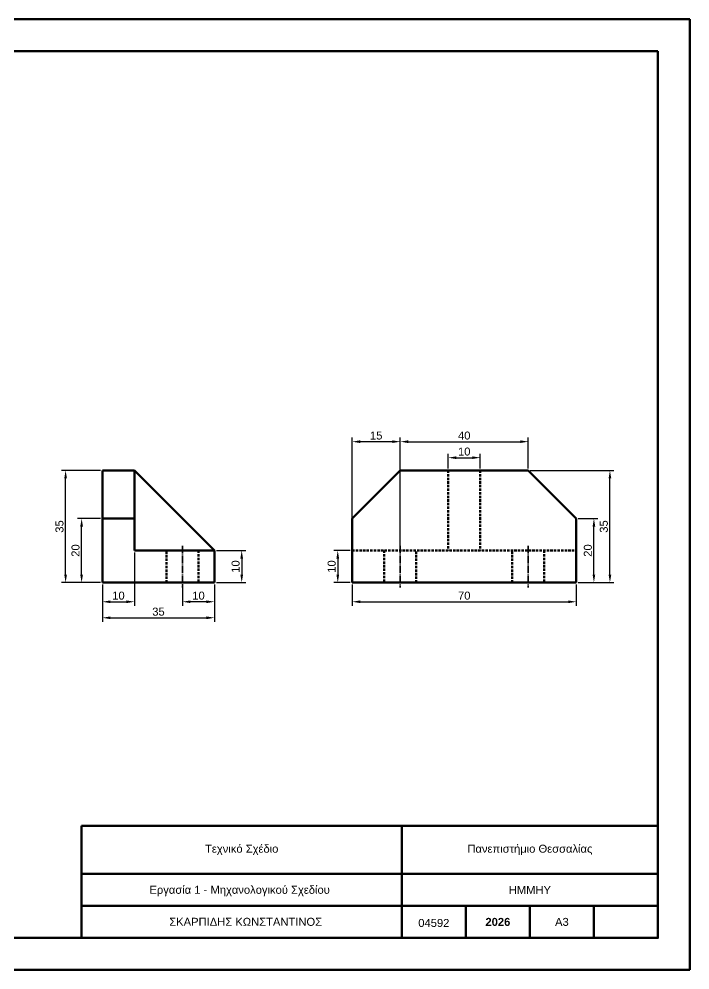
# Model space of a CAD drawing. Header units: millimetres. Extents: x 0 to 420, y 0 to 297.
# Drawn here: x 210.5 to 420, y 0 to 297 of the extents above; entities that cross this region are included whole.
import ezdxf

# ---------------------------------------------------------------- set-up
doc = ezdxf.new("R2010")
doc.units = ezdxf.units.MM
doc.header["$LTSCALE"] = 0.1
doc.linetypes.add('ACAD_ISO04W100', pattern=[30, 24, -3, 0, -3])
doc.linetypes.add('DASHED', pattern=[0.75, 0.5, -0.25])
doc.layers.get('0').update_dxf_attribs({"lineweight": 70})
for name, color, linetype, lineweight in [('ypominma', 7, 'Continuous', 50), ('ΑΞΟΝΙΚΗ', 7, 'ACAD_ISO04W100', 35), ('ΔΙΑΣΤΑΣΕΙΣ', 6, 'Continuous', 20), ('ΜΗ ΟΡΑΤΑ', 7, 'DASHED', 50)]:
    doc.layers.add(name, color=color, linetype=linetype, lineweight=lineweight)
doc.styles.get("Standard").update_dxf_attribs({"font": 'arial.ttf', "height": 2.5})
doc.dimstyles.new('ISO-25', dxfattribs={"dimtxt": 2.5, "dimasz": 2.5, "dimexe": 1.25, "dimexo": 0.625, "dimtad": 1, "dimtxsty": 'Standard', "dimcen": 2.5, "dimclrd": 256, "dimclrt": 7, "dimadec": 0, "dimazin": 0, "dimtfac": 1, "dimtmove": 0, "dimatfit": 3, "dimfxl": 1, "dimtfillclr": 7, "dimarcsym": 0})

# ---------------------------------------------------------------- blocks, each defined once
blk = doc.blocks.new('*D34')
at = {"layer": 'Defpoints', "color": 0, "transparency": 16777216}
for p in [(261.5, 121), (271.5, 121), (261.5, 115)]:
    blk.add_point(p, dxfattribs=at)
at = {"layer": 'ΔΙΑΣΤΑΣΕΙΣ', "color": 0, "lineweight": -2, "transparency": 16777216}
for p, q in [((261.5, 120.38), (261.5, 113.75)), ((271.5, 120.38), (271.5, 113.75))]:
    blk.add_line(p, q, dxfattribs=at)
at = {"layer": 'ΔΙΑΣΤΑΣΕΙΣ', "lineweight": -2, "transparency": 16777216}
blk.add_line((269, 115), (264, 115), dxfattribs=at)
at = {"layer": 'ΔΙΑΣΤΑΣΕΙΣ', "transparency": 16777216}
for points in [[(264, 115.42), (264, 114.58), (261.5, 115)], [(269, 115.42), (269, 114.58), (271.5, 115)]]:
    blk.add_solid(points, dxfattribs=at)
at = {"layer": 'ΔΙΑΣΤΑΣΕΙΣ', "color": 7, "transparency": 16777216, "insert": (266.5, 116.9), "char_height": 2.5, "attachment_point": 5}
blk.add_mtext('10', dxfattribs=at)
blk = doc.blocks.new('*D35')
at = {"layer": 'Defpoints', "color": 0, "transparency": 16777216}
for p in [(246.5, 131), (236.5, 121), (246.5, 115)]:
    blk.add_point(p, dxfattribs=at)
at = {"layer": 'ΔΙΑΣΤΑΣΕΙΣ', "color": 0, "lineweight": -2, "transparency": 16777216}
for p, q in [((246.5, 130.38), (246.5, 113.75)), ((236.5, 120.38), (236.5, 113.75))]:
    blk.add_line(p, q, dxfattribs=at)
at = {"layer": 'ΔΙΑΣΤΑΣΕΙΣ', "lineweight": -2, "transparency": 16777216}
blk.add_line((239, 115), (244, 115), dxfattribs=at)
at = {"layer": 'ΔΙΑΣΤΑΣΕΙΣ', "transparency": 16777216}
for points in [[(239, 115.42), (239, 114.58), (236.5, 115)], [(244, 115.42), (244, 114.58), (246.5, 115)]]:
    blk.add_solid(points, dxfattribs=at)
at = {"layer": 'ΔΙΑΣΤΑΣΕΙΣ', "color": 7, "transparency": 16777216, "insert": (241.5, 116.9), "char_height": 2.5, "attachment_point": 5}
blk.add_mtext('10', dxfattribs=at)
blk = doc.blocks.new('*D36')
at = {"layer": 'Defpoints', "color": 0, "transparency": 16777216}
for p in [(236.5, 121), (271.5, 121), (271.5, 110)]:
    blk.add_point(p, dxfattribs=at)
at = {"layer": 'ΔΙΑΣΤΑΣΕΙΣ', "color": 0, "lineweight": -2, "transparency": 16777216}
for p, q in [((236.5, 120.38), (236.5, 108.75)), ((271.5, 120.38), (271.5, 108.75))]:
    blk.add_line(p, q, dxfattribs=at)
at = {"layer": 'ΔΙΑΣΤΑΣΕΙΣ', "lineweight": -2, "transparency": 16777216}
blk.add_line((239, 110), (269, 110), dxfattribs=at)
at = {"layer": 'ΔΙΑΣΤΑΣΕΙΣ', "transparency": 16777216}
for points in [[(239, 110.42), (239, 109.58), (236.5, 110)], [(269, 110.42), (269, 109.58), (271.5, 110)]]:
    blk.add_solid(points, dxfattribs=at)
at = {"layer": 'ΔΙΑΣΤΑΣΕΙΣ', "color": 7, "transparency": 16777216, "insert": (254, 111.9), "char_height": 2.5, "attachment_point": 5}
blk.add_mtext('35', dxfattribs=at)
blk = doc.blocks.new('*D37')
at = {"layer": 'Defpoints', "color": 0, "transparency": 16777216}
for p in [(230, 141), (236.5, 141), (236.5, 121)]:
    blk.add_point(p, dxfattribs=at)
at = {"layer": 'ΔΙΑΣΤΑΣΕΙΣ', "color": 0, "lineweight": -2, "transparency": 16777216}
for p, q in [((235.88, 141), (228.75, 141)), ((235.88, 121), (228.75, 121))]:
    blk.add_line(p, q, dxfattribs=at)
at = {"layer": 'ΔΙΑΣΤΑΣΕΙΣ', "lineweight": -2, "transparency": 16777216}
blk.add_line((230, 123.5), (230, 138.5), dxfattribs=at)
at = {"layer": 'ΔΙΑΣΤΑΣΕΙΣ', "transparency": 16777216}
for points in [[(229.58, 138.5), (230.42, 138.5), (230, 141)], [(229.58, 123.5), (230.42, 123.5), (230, 121)]]:
    blk.add_solid(points, dxfattribs=at)
at = {"layer": 'ΔΙΑΣΤΑΣΕΙΣ', "color": 7, "transparency": 16777216, "insert": (228.1, 131), "char_height": 2.5, "attachment_point": 5, "rotation": 90}
blk.add_mtext('20', dxfattribs=at)
blk = doc.blocks.new('*D38')
at = {"layer": 'Defpoints', "color": 0, "transparency": 16777216}
for p in [(225, 156), (236.5, 156), (236.5, 121)]:
    blk.add_point(p, dxfattribs=at)
at = {"layer": 'ΔΙΑΣΤΑΣΕΙΣ', "color": 0, "lineweight": -2, "transparency": 16777216}
for p, q in [((235.88, 156), (223.75, 156)), ((235.88, 121), (223.75, 121))]:
    blk.add_line(p, q, dxfattribs=at)
at = {"layer": 'ΔΙΑΣΤΑΣΕΙΣ', "lineweight": -2, "transparency": 16777216}
blk.add_line((225, 123.5), (225, 153.5), dxfattribs=at)
at = {"layer": 'ΔΙΑΣΤΑΣΕΙΣ', "transparency": 16777216}
for points in [[(224.58, 153.5), (225.42, 153.5), (225, 156)], [(224.58, 123.5), (225.42, 123.5), (225, 121)]]:
    blk.add_solid(points, dxfattribs=at)
at = {"layer": 'ΔΙΑΣΤΑΣΕΙΣ', "color": 7, "transparency": 16777216, "insert": (223.1, 138.5), "char_height": 2.5, "attachment_point": 5, "rotation": 90}
blk.add_mtext('35', dxfattribs=at)
blk = doc.blocks.new('*D41')
at = {"layer": 'Defpoints', "color": 0, "transparency": 16777216}
for p in [(314.5, 165), (314.5, 131), (329.5, 131)]:
    blk.add_point(p, dxfattribs=at)
at = {"layer": 'ΔΙΑΣΤΑΣΕΙΣ', "color": 0, "lineweight": -2, "transparency": 16777216}
for p, q in [((314.5, 131.62), (314.5, 166.25)), ((329.5, 131.62), (329.5, 166.25))]:
    blk.add_line(p, q, dxfattribs=at)
at = {"layer": 'ΔΙΑΣΤΑΣΕΙΣ', "lineweight": -2, "transparency": 16777216}
blk.add_line((327, 165), (317, 165), dxfattribs=at)
at = {"layer": 'ΔΙΑΣΤΑΣΕΙΣ', "transparency": 16777216}
for points in [[(317, 165.42), (317, 164.58), (314.5, 165)], [(327, 165.42), (327, 164.58), (329.5, 165)]]:
    blk.add_solid(points, dxfattribs=at)
at = {"layer": 'ΔΙΑΣΤΑΣΕΙΣ', "color": 7, "transparency": 16777216, "insert": (322, 166.9), "char_height": 2.5, "attachment_point": 5}
blk.add_mtext('15', dxfattribs=at)
blk = doc.blocks.new('*D42')
at = {"layer": 'Defpoints', "color": 0, "transparency": 16777216}
for p in [(314.5, 121), (384.5, 121), (384.5, 115)]:
    blk.add_point(p, dxfattribs=at)
at = {"layer": 'ΔΙΑΣΤΑΣΕΙΣ', "color": 0, "lineweight": -2, "transparency": 16777216}
for p, q in [((314.5, 120.38), (314.5, 113.75)), ((384.5, 120.38), (384.5, 113.75))]:
    blk.add_line(p, q, dxfattribs=at)
at = {"layer": 'ΔΙΑΣΤΑΣΕΙΣ', "lineweight": -2, "transparency": 16777216}
blk.add_line((317, 115), (382, 115), dxfattribs=at)
at = {"layer": 'ΔΙΑΣΤΑΣΕΙΣ', "transparency": 16777216}
for points in [[(317, 115.42), (317, 114.58), (314.5, 115)], [(382, 115.42), (382, 114.58), (384.5, 115)]]:
    blk.add_solid(points, dxfattribs=at)
at = {"layer": 'ΔΙΑΣΤΑΣΕΙΣ', "color": 7, "transparency": 16777216, "insert": (349.5, 116.9), "char_height": 2.5, "attachment_point": 5}
blk.add_mtext('70', dxfattribs=at)
blk = doc.blocks.new('*D43')
at = {"layer": 'Defpoints', "color": 0, "transparency": 16777216}
for p in [(354.5, 160), (344.5, 156), (354.5, 156)]:
    blk.add_point(p, dxfattribs=at)
at = {"layer": 'ΔΙΑΣΤΑΣΕΙΣ', "color": 0, "lineweight": -2, "transparency": 16777216}
for p, q in [((344.5, 156.62), (344.5, 161.25)), ((354.5, 156.62), (354.5, 161.25))]:
    blk.add_line(p, q, dxfattribs=at)
at = {"layer": 'ΔΙΑΣΤΑΣΕΙΣ', "lineweight": -2, "transparency": 16777216}
blk.add_line((347, 160), (352, 160), dxfattribs=at)
at = {"layer": 'ΔΙΑΣΤΑΣΕΙΣ', "transparency": 16777216}
for points in [[(347, 160.42), (347, 159.58), (344.5, 160)], [(352, 160.42), (352, 159.58), (354.5, 160)]]:
    blk.add_solid(points, dxfattribs=at)
at = {"layer": 'ΔΙΑΣΤΑΣΕΙΣ', "color": 7, "transparency": 16777216, "insert": (349.5, 161.9), "char_height": 2.5, "attachment_point": 5}
blk.add_mtext('10', dxfattribs=at)
blk = doc.blocks.new('*D44')
at = {"layer": 'Defpoints', "color": 0, "transparency": 16777216}
for p in [(369.5, 165), (329.5, 156), (369.5, 156)]:
    blk.add_point(p, dxfattribs=at)
at = {"layer": 'ΔΙΑΣΤΑΣΕΙΣ', "color": 0, "lineweight": -2, "transparency": 16777216}
for p, q in [((329.5, 156.62), (329.5, 166.25)), ((369.5, 156.62), (369.5, 166.25))]:
    blk.add_line(p, q, dxfattribs=at)
at = {"layer": 'ΔΙΑΣΤΑΣΕΙΣ', "lineweight": -2, "transparency": 16777216}
blk.add_line((332, 165), (367, 165), dxfattribs=at)
at = {"layer": 'ΔΙΑΣΤΑΣΕΙΣ', "transparency": 16777216}
for points in [[(332, 165.42), (332, 164.58), (329.5, 165)], [(367, 165.42), (367, 164.58), (369.5, 165)]]:
    blk.add_solid(points, dxfattribs=at)
at = {"layer": 'ΔΙΑΣΤΑΣΕΙΣ', "color": 7, "transparency": 16777216, "insert": (349.5, 166.9), "char_height": 2.5, "attachment_point": 5}
blk.add_mtext('40', dxfattribs=at)
blk = doc.blocks.new('*D45')
at = {"layer": 'Defpoints', "color": 0, "transparency": 16777216}
for p in [(384.5, 141), (390, 141), (384.5, 121)]:
    blk.add_point(p, dxfattribs=at)
at = {"layer": 'ΔΙΑΣΤΑΣΕΙΣ', "color": 0, "lineweight": -2, "transparency": 16777216}
for p, q in [((385.13, 141), (391.25, 141)), ((385.13, 121), (391.25, 121))]:
    blk.add_line(p, q, dxfattribs=at)
at = {"layer": 'ΔΙΑΣΤΑΣΕΙΣ', "lineweight": -2, "transparency": 16777216}
blk.add_line((390, 123.5), (390, 138.5), dxfattribs=at)
at = {"layer": 'ΔΙΑΣΤΑΣΕΙΣ', "transparency": 16777216}
for points in [[(389.58, 138.5), (390.42, 138.5), (390, 141)], [(389.58, 123.5), (390.42, 123.5), (390, 121)]]:
    blk.add_solid(points, dxfattribs=at)
at = {"layer": 'ΔΙΑΣΤΑΣΕΙΣ', "color": 7, "transparency": 16777216, "insert": (388.1, 131), "char_height": 2.5, "attachment_point": 5, "rotation": 90}
blk.add_mtext('20', dxfattribs=at)
blk = doc.blocks.new('*D46')
at = {"layer": 'Defpoints', "color": 0, "transparency": 16777216}
for p in [(369.5, 156), (395, 156), (384.5, 121)]:
    blk.add_point(p, dxfattribs=at)
at = {"layer": 'ΔΙΑΣΤΑΣΕΙΣ', "color": 0, "lineweight": -2, "transparency": 16777216}
for p, q in [((370.13, 156), (396.25, 156)), ((385.13, 121), (396.25, 121))]:
    blk.add_line(p, q, dxfattribs=at)
at = {"layer": 'ΔΙΑΣΤΑΣΕΙΣ', "lineweight": -2, "transparency": 16777216}
blk.add_line((395, 123.5), (395, 153.5), dxfattribs=at)
at = {"layer": 'ΔΙΑΣΤΑΣΕΙΣ', "transparency": 16777216}
for points in [[(394.58, 153.5), (395.42, 153.5), (395, 156)], [(394.58, 123.5), (395.42, 123.5), (395, 121)]]:
    blk.add_solid(points, dxfattribs=at)
at = {"layer": 'ΔΙΑΣΤΑΣΕΙΣ', "color": 7, "transparency": 16777216, "insert": (393.1, 138.5), "char_height": 2.5, "attachment_point": 5, "rotation": 90}
blk.add_mtext('35', dxfattribs=at)
blk = doc.blocks.new('*D53')
at = {"layer": 'Defpoints', "color": 0, "transparency": 16777216}
for p in [(271.5, 131), (271.5, 121), (280, 121)]:
    blk.add_point(p, dxfattribs=at)
at = {"layer": 'ΔΙΑΣΤΑΣΕΙΣ', "color": 0, "lineweight": -2, "transparency": 16777216}
for p, q in [((272.13, 131), (281.25, 131)), ((272.13, 121), (281.25, 121))]:
    blk.add_line(p, q, dxfattribs=at)
at = {"layer": 'ΔΙΑΣΤΑΣΕΙΣ', "lineweight": -2, "transparency": 16777216}
blk.add_line((280, 128.5), (280, 123.5), dxfattribs=at)
at = {"layer": 'ΔΙΑΣΤΑΣΕΙΣ', "transparency": 16777216}
for points in [[(279.58, 128.5), (280.42, 128.5), (280, 131)], [(279.58, 123.5), (280.42, 123.5), (280, 121)]]:
    blk.add_solid(points, dxfattribs=at)
at = {"layer": 'ΔΙΑΣΤΑΣΕΙΣ', "color": 7, "transparency": 16777216, "insert": (278.1, 126), "char_height": 2.5, "attachment_point": 5, "rotation": 90}
blk.add_mtext('10', dxfattribs=at)
blk = doc.blocks.new('*D54')
at = {"layer": 'Defpoints', "color": 0, "transparency": 16777216}
for p in [(314.5, 131), (310, 121), (314.5, 121)]:
    blk.add_point(p, dxfattribs=at)
at = {"layer": 'ΔΙΑΣΤΑΣΕΙΣ', "color": 0, "lineweight": -2, "transparency": 16777216}
for p, q in [((313.88, 131), (308.75, 131)), ((313.88, 121), (308.75, 121))]:
    blk.add_line(p, q, dxfattribs=at)
at = {"layer": 'ΔΙΑΣΤΑΣΕΙΣ', "lineweight": -2, "transparency": 16777216}
blk.add_line((310, 128.5), (310, 123.5), dxfattribs=at)
at = {"layer": 'ΔΙΑΣΤΑΣΕΙΣ', "transparency": 16777216}
for points in [[(309.58, 128.5), (310.42, 128.5), (310, 131)], [(309.58, 123.5), (310.42, 123.5), (310, 121)]]:
    blk.add_solid(points, dxfattribs=at)
at = {"layer": 'ΔΙΑΣΤΑΣΕΙΣ', "color": 7, "transparency": 16777216, "insert": (308.1, 126), "char_height": 2.5, "attachment_point": 5, "rotation": 90}
blk.add_mtext('10', dxfattribs=at)

msp = doc.modelspace()

# ---------------------------------------------------------------- linework, layer by layer
for p, q in [((420, 297), (0, 297)), ((420, 0), (420, 297)), ((410, 287), (20, 287)), ((410, 10), (410, 287)), ((236.5, 141), (236.5, 156)), ((236.5, 156), (246.5, 156)), ((246.5, 156), (246.5, 140)), ((271.5, 131), (246.5, 156)), ((329.5, 156), (314.5, 141)), ((349.5, 156), (329.5, 156)), ((349.5, 156), (369.5, 156)), ((369.5, 156), (384.5, 141)), ((236.5, 121), (236.5, 141)), ((236.5, 141), (236.5, 131)), ((236.5, 141), (246.5, 141)), ((246.5, 141), (246.5, 131)), ((314.5, 121), (314.5, 141)), ((384.5, 121), (384.5, 141)), ((384.5, 141), (384.5, 141)), ((246.5, 131), (271.5, 131)), ((271.5, 131), (271.5, 121)), ((271.5, 121), (236.5, 121)), ((314.5, 121), (384.5, 121)), ((410, 75), (410, 45)), ((20, 10), (410, 10)), ((0, 0), (420, 0))]:
    msp.add_line(p, q)
msp.add_lwpolyline([(230, 45), (410, 45), (410, 10), (230, 10)], close=True)
at = {"layer": 'ypominma'}
for p, q in [((230, 10), (230, 45)), ((230, 45), (410, 45)), ((330, 10), (330, 45)), ((230, 30), (410, 30)), ((230, 20), (410, 20)), ((350, 10), (350, 20)), ((370, 10), (370, 20)), ((390, 10), (390, 20))]:
    msp.add_line(p, q, dxfattribs=at)
at = {"layer": 'ΑΞΟΝΙΚΗ'}
for p, q in [((261.5, 132.5), (261.5, 119.5)), ((329.5, 132.5), (329.5, 119.5)), ((369.5, 132.5), (369.5, 119.5))]:
    msp.add_line(p, q, dxfattribs=at)
at = {"layer": 'ΔΙΑΣΤΑΣΕΙΣ'}
msp.add_line((314.5, 131), (314.5, 121), dxfattribs=at)
at = {"layer": 'ΜΗ ΟΡΑΤΑ', "ltscale": 15}
for p, q in [((344.5, 156), (344.5, 131)), ((354.5, 156), (354.5, 131)), ((256.5, 121), (256.5, 131)), ((266.5, 131), (266.5, 121)), ((314.5, 131), (384.5, 131)), ((324.5, 131), (324.5, 121)), ((334.5, 121), (334.5, 131)), ((364.5, 121), (364.5, 131)), ((374.5, 131), (374.5, 121))]:
    msp.add_line(p, q, dxfattribs=at)
at = {"layer": 'ΜΗ ΟΡΑΤΑ'}
msp.add_line((349.5, 121), (354.5, 121), dxfattribs=at)

# ---------------------------------------------------------------- texts
at = {"char_height": 2.5, "attachment_point": 1}
for s, width, insert in [('Εργασία 1 - Μηχανολογικού Σχεδίου', 100, (251.186, 26.295)), ('\\pxqc;ΣΚΑΡΠΙΔΗΣ ΚΩΝΣΤΑΝΤΙΝΟΣ', 100, (231.236, 16.295)), ('\\pxqc;04592', 20, (330, 15.942))]:
    msp.add_mtext_dynamic_manual_height_columns(s, width=width, gutter_width=12.5, heights=[0], dxfattribs=dict(at, insert=insert))
at = {"layer": 'ypominma', "insert": (280, 37.5), "char_height": 2.5, "width": 100, "attachment_point": 5}
msp.add_mtext('\\pxqc;{\\fArial|b0|i0|c161|p34;Τεχνικό Σχέδιο}', dxfattribs=at)
at = {"layer": 'ypominma', "char_height": 2.5, "attachment_point": 5}
for s, width, insert in [('{\\fArial|b0|i0|c161|p34;Πανεπιστήμιο Θεσσαλίας}', 80, (370, 37.5)), ('{\\fArial|b0|i0|c161|p34;ΗΜΜΗΥ}', 80, (370, 25)), ('{\\fArial|b1|i0|c161|p34;2026}', 20, (360, 15)), ('A3', 20, (380, 15))]:
    msp.add_mtext_dynamic_manual_height_columns(s, width=width, gutter_width=12.5, heights=[0], dxfattribs=dict(at, insert=insert))

# ---------------------------------------------------------------- dimensions: what is measured, and where the dimension line sits
at = {"layer": 'ΔΙΑΣΤΑΣΕΙΣ'}
for base, p1, p2, picture, middle in [((314.5, 165), (329.5, 131), (314.5, 131), '*D41', (322, 166.901)), ((369.5, 165), (329.5, 156), (369.5, 156), '*D44', (349.5, 166.901)), ((354.5, 160), (344.5, 156), (354.5, 156), '*D43', (349.5, 161.901)), ((246.5, 115), (236.5, 121), (246.5, 131), '*D35', (241.5, 116.901)), ((271.5, 110), (236.5, 121), (271.5, 121), '*D36', (254, 111.902)), ((261.5, 115), (271.5, 121), (261.5, 121), '*D34', (266.5, 116.901)), ((384.5, 115), (314.5, 121), (384.5, 121), '*D42', (349.5, 116.901))]:
    dim = msp.add_linear_dim(base=base, p1=p1, p2=p2, dimstyle='ISO-25', dxfattribs=at)
    dim.commit()
    dim.dimension.update_dxf_attribs({"geometry": picture, "text_midpoint": middle})
for base, p1, p2, picture, middle in [((225, 156), (236.5, 121), (236.5, 156), '*D38', (223.098, 138.5)), ((395, 156), (384.5, 121), (369.5, 156), '*D46', (393.098, 138.5)), ((230, 141), (236.5, 121), (236.5, 141), '*D37', (228.099, 131)), ((390, 141), (384.5, 121), (384.5, 141), '*D45', (388.099, 131)), ((280, 121), (271.5, 131), (271.5, 121), '*D53', (278.099, 126)), ((310, 121), (314.5, 131), (314.5, 121), '*D54', (308.099, 126))]:
    dim = msp.add_linear_dim(base=base, p1=p1, p2=p2, angle=90, dimstyle='ISO-25', dxfattribs=at)
    dim.commit()
    dim.dimension.update_dxf_attribs({"geometry": picture, "text_midpoint": middle})

doc.saveas('drawing.dxf')
